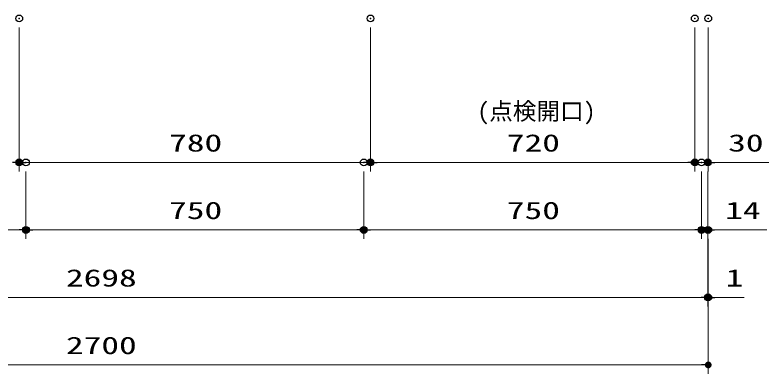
# Model space of a CAD drawing. Units: millimetres, scale not verified. Extents: x -9797 to 9797, y -4555 to 4555.
# Drawn here: x -6313 to -4639, y -2706 to -1908 of the extents above; entities that cross this region are included whole.
import ezdxf
from ezdxf.enums import TextEntityAlignment as Align

# ---------------------------------------------------------------- set-up
doc = ezdxf.new("R2010")
doc.units = ezdxf.units.MM
doc.header["$LTSCALE"] = 30
doc.header["$PDMODE"] = 32
doc.header["$PDSIZE"] = 15
for name, color, linetype, lineweight in [('0-1_0', 7, 'Continuous', 25), ('0-3_寸法ﾚｲﾔｰ', 30, 'Continuous', 13), ('0-4_DEFPOINTS', 7, 'Continuous', 25)]:
    doc.layers.add(name, color=color, linetype=linetype, lineweight=lineweight)
doc.styles.add('ＭＳ ゴシック', font='')
doc.styles.get('ＭＳ ゴシック').set_extended_font_data('MS Gothic')

# ---------------------------------------------------------------- blocks, each defined once
blk = doc.blocks.new('_DOT')
at = {"layer": '0-1_0', "color": 30}
blk.add_line((-15, 0), (-30, 0), dxfattribs=at)
for points in [[(0, 0), (-15, 0), (-14.88, 1.88)], [(0, 0), (-14.88, -1.88), (-15, 0)], [(0, 0), (-14.88, 1.88), (-14.53, 3.73)], [(0, 0), (-14.53, -3.73), (-14.88, -1.88)], [(0, 0), (-14.53, 3.73), (-13.95, 5.52)], [(0, 0), (-13.95, -5.52), (-14.53, -3.73)], [(0, 0), (-13.95, 5.52), (-13.14, 7.23)], [(0, 0), (-13.14, -7.23), (-13.95, -5.52)], [(0, 0), (-13.14, 7.23), (-12.14, 8.82)], [(0, 0), (-12.14, -8.82), (-13.14, -7.23)], [(0, 0), (-12.14, 8.82), (-10.93, 10.27)], [(0, 0), (-10.93, -10.27), (-12.14, -8.82)], [(0, 0), (-10.93, 10.27), (-9.56, 11.56)], [(0, 0), (-9.56, -11.56), (-10.93, -10.27)], [(0, 0), (-9.56, 11.56), (-8.04, 12.66)], [(0, 0), (-8.04, -12.66), (-9.56, -11.56)], [(0, 0), (-8.04, 12.66), (-6.39, 13.57)], [(0, 0), (-6.39, -13.57), (-8.04, -12.66)], [(0, 0), (-6.39, 13.57), (-4.64, 14.27)], [(0, 0), (-4.64, -14.27), (-6.39, -13.57)], [(0, 0), (-4.64, 14.27), (-2.81, 14.73)], [(0, 0), (-2.81, -14.73), (-4.64, -14.27)], [(0, 0), (-2.81, 14.73), (-0.94, 14.97)], [(0, 0), (-0.94, -14.97), (-2.81, -14.73)], [(0, 0), (-0.94, 14.97), (0.94, 14.97)], [(0, 0), (0.94, -14.97), (-0.94, -14.97)], [(0, 0), (0.94, 14.97), (2.81, 14.73)], [(0, 0), (2.81, 14.73), (4.64, 14.27)], [(0, 0), (4.64, 14.27), (6.39, 13.57)], [(0, 0), (6.39, 13.57), (8.04, 12.66)], [(0, 0), (8.04, 12.66), (9.56, 11.56)], [(0, 0), (9.56, 11.56), (10.93, 10.27)], [(0, 0), (10.93, 10.27), (12.14, 8.82)], [(0, 0), (12.14, 8.82), (13.14, 7.23)], [(0, 0), (13.14, 7.23), (13.95, 5.52)], [(0, 0), (13.95, 5.52), (14.53, 3.73)], [(0, 0), (14.53, 3.73), (14.88, 1.88)], [(0, 0), (14.88, 1.88), (15, 0)], [(0, 0), (2.81, -14.73), (0.94, -14.97)], [(0, 0), (4.64, -14.27), (2.81, -14.73)], [(0, 0), (6.39, -13.57), (4.64, -14.27)], [(0, 0), (8.04, -12.66), (6.39, -13.57)], [(0, 0), (9.56, -11.56), (8.04, -12.66)], [(0, 0), (10.93, -10.27), (9.56, -11.56)], [(0, 0), (12.14, -8.82), (10.93, -10.27)], [(0, 0), (13.14, -7.23), (12.14, -8.82)], [(0, 0), (13.95, -5.52), (13.14, -7.23)], [(0, 0), (14.53, -3.73), (13.95, -5.52)], [(0, 0), (14.88, -1.88), (14.53, -3.73)], [(0, 0), (15, 0), (14.88, -1.88)]]:
    blk.add_solid(points, dxfattribs=at)

msp = doc.modelspace()

# ---------------------------------------------------------------- linework, layer by layer
at = {"layer": '0-3_寸法ﾚｲﾔｰ'}
for p, q in [((-6303.56, -1935.93), (-6303.56, -2255.93)), ((-6303.56, -1935.93), (-6303.56, -2255.93)), ((-5523.56, -1935.93), (-5523.56, -2255.93)), ((-5523.56, -1935.93), (-5523.56, -2255.93)), ((-4803.56, -1935.93), (-4803.56, -2255.93)), ((-4803.56, -1935.93), (-4803.56, -2255.93)), ((-4773.56, -1935.93), (-4773.56, -2255.93)), ((-5538.56, -2235.93), (-6288.56, -2235.93)), ((-4818.56, -2235.93), (-5508.56, -2235.93)), ((-4818.56, -2235.93), (-4833.56, -2235.93)), ((-4773.56, -2235.93), (-4803.56, -2235.93)), ((-4773.56, -2235.93), (-4638.8, -2235.93)), ((-4758.56, -2235.93), (-4743.56, -2235.93)), ((-6288.56, -2255.93), (-6288.56, -2405.93)), ((-6288.56, -2255.93), (-6288.56, -2405.93)), ((-5538.56, -2255.93), (-5538.56, -2405.93)), ((-5538.56, -2255.93), (-5538.56, -2405.93)), ((-4788.56, -2255.93), (-4788.56, -2405.93)), ((-4788.56, -2255.93), (-4788.56, -2405.93)), ((-4774.56, -2255.93), (-4774.56, -2405.93)), ((-7443.56, -2385.93), (-6303.56, -2385.93)), ((-5553.56, -2385.93), (-6273.56, -2385.93)), ((-4803.56, -2385.93), (-5523.56, -2385.93)), ((-4803.56, -2385.93), (-4818.56, -2385.93)), ((-4774.56, -2385.93), (-4788.56, -2385.93)), ((-4774.56, -2385.93), (-4643.56, -2385.93)), ((-4759.56, -2385.93), (-4744.56, -2385.93)), ((-4774.56, -2405.93), (-4774.56, -2555.93)), ((-4774.56, -2405.93), (-4774.56, -2555.93)), ((-4773.56, -2405.93), (-4773.56, -2705.93)), ((-4773.56, -2405.93), (-4773.56, -2555.93)), ((-7457.56, -2535.93), (-4789.56, -2535.93)), ((-4789.56, -2535.93), (-4804.56, -2535.93)), ((-4774.56, -2535.93), (-4773.56, -2535.93)), ((-4773.56, -2535.93), (-4694.04, -2535.93)), ((-4758.56, -2535.93), (-4743.56, -2535.93)), ((-4788.56, -2685.93), (-7458.56, -2685.93))]:
    msp.add_line(p, q, dxfattribs=at)
at = {"layer": '0-4_DEFPOINTS'}
for p in [(-6303.56, -1915.93), (-6303.56, -1915.93), (-5523.56, -1915.93), (-5523.56, -1915.93), (-4803.56, -1915.93), (-4773.56, -1915.93), (-6303.56, -2235.93), (-6303.56, -2235.93), (-6288.56, -2235.93), (-5538.56, -2235.93), (-5538.56, -2235.93), (-5523.56, -2235.93), (-4803.56, -2235.93), (-4788.56, -2235.93), (-4774.56, -2235.93), (-6288.56, -2385.93), (-6288.56, -2385.93), (-5538.56, -2385.93), (-4788.56, -2385.93), (-4774.56, -2385.93), (-4773.56, -2385.93), (-4774.56, -2535.93), (-4773.56, -2535.93)]:
    msp.add_point(p, dxfattribs=at)

# ---------------------------------------------------------------- block references
at = {"layer": '0-3_寸法ﾚｲﾔｰ', "xscale": 0.5, "yscale": 0.5}
for p in [(-6303.56, -2235.93), (-5523.56, -2235.93), (-4803.56, -2235.93), (-4803.56, -2235.93), (-6288.56, -2385.93), (-5538.56, -2385.93), (-4788.56, -2385.93), (-4788.56, -2385.93), (-4774.56, -2535.93), (-4774.56, -2535.93), (-4773.56, -2685.93)]:
    msp.add_blockref('_DOT', p, dxfattribs=at)
at = {"layer": '0-3_寸法ﾚｲﾔｰ', "xscale": 0.5, "yscale": 0.5, "rotation": 180}
for p in [(-6303.56, -2235.93), (-5523.56, -2235.93), (-4773.56, -2235.93), (-6288.56, -2385.93), (-5538.56, -2385.93), (-4774.56, -2385.93), (-4773.56, -2535.93)]:
    msp.add_blockref('_DOT', p, dxfattribs=at)

# ---------------------------------------------------------------- texts
at = {"layer": '0-3_寸法ﾚｲﾔｰ', "style": 'ＭＳ ゴシック'}
msp.add_text('(点検開口)', height=38.48, dxfattribs=at).set_placement((-5286.23, -2152.85), align=Align.BOTTOM_LEFT)
at = {"layer": '0-3_寸法ﾚｲﾔｰ', "style": 'ＭＳ ゴシック', "width": 1.5}
for s, p in [('780', (-5970.7, -2223.33)), ('720', (-5220.7, -2223.33)), ('30', (-4729.28, -2223.33)), ('750', (-5970.7, -2373.33)), ('750', (-5220.7, -2373.33)), ('14', (-4735.94, -2373.33)), ('2698', (-6199.75, -2523.33)), ('1', (-4734.99, -2523.33)), ('2700', (-6199.75, -2673.33))]:
    msp.add_text(s, height=38.49, dxfattribs=at).set_placement(p, align=Align.BOTTOM_LEFT)

doc.saveas('drawing.dxf')
